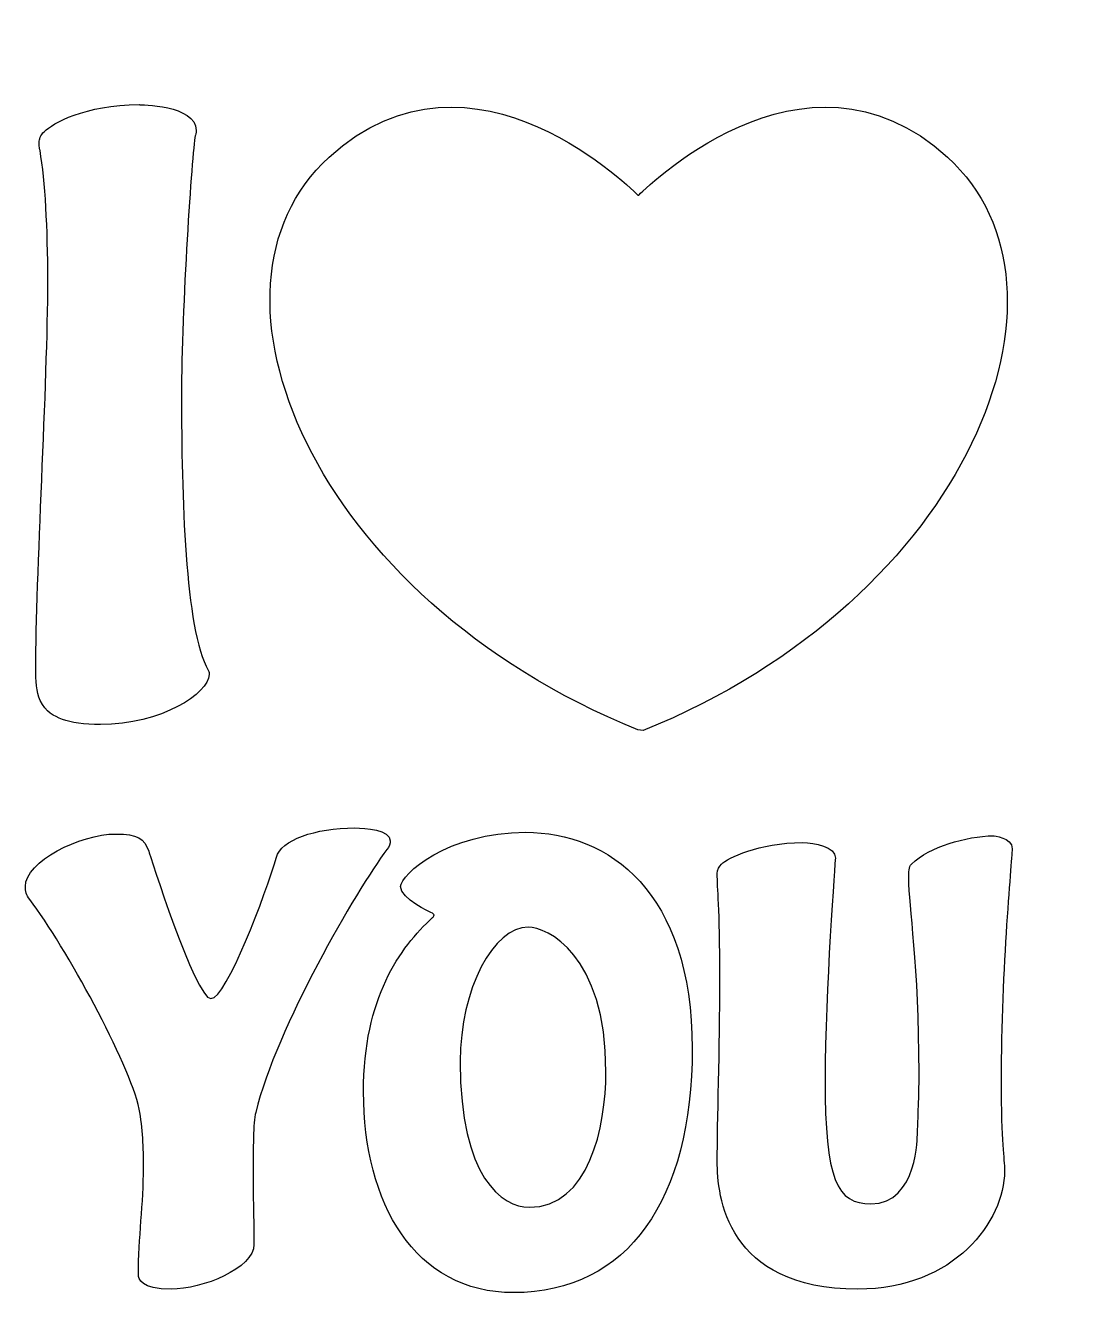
# Model space of a CAD drawing. Header units: centimetres. Extents: x -8.7 to 10.1, y -10.5 to 11.9.
import ezdxf

# ---------------------------------------------------------------- set-up
doc = ezdxf.new("R2010")
doc.units = ezdxf.units.CM
doc.header["$MEASUREMENT"] = 0
doc.layers.add('Layer 1', color=7, linetype='Continuous')

msp = doc.modelspace()

# ---------------------------------------------------------------- linework, layer by layer
at = {"layer": 'Layer 1'}
for points, knots in [([(2.11204, 8.86877), (2.11204, 8.86877), (2.0968, 8.86877), (2.0968, 8.86877), (2.0968, 8.86877), (2.0968, 8.86877), (-0.80528, 11.86213), (-3.34258, 9.53732), (-3.34258, 9.53732), (-5.88009, 7.22804), (-3.6618, 1.77302), (2.0968, -0.55159), (2.0968, -0.55159), (2.0968, -0.55159), (2.18811, -0.56686), (2.18811, -0.56686), (2.18811, -0.56686), (7.93145, 1.75817), (10.08894, 7.22803), (7.55164, 9.53731), (7.55164, 9.53731), (5.01412, 11.86213), (2.11204, 8.86877), (2.11204, 8.86877)], [0, 0, 0, 0, 0.14285714, 0.14285714, 0.14285714, 0.14285714, 0.28571429, 0.28571429, 0.28571429, 0.28571429, 0.42857143, 0.42857143, 0.42857143, 0.42857143, 0.57142857, 0.57142857, 0.57142857, 0.57142857, 0.71428571, 0.71428571, 0.71428571, 0.71428571, 1, 1, 1, 1]), ([(-8.43261, -0.03475), (-8.32627, -0.24745), (-8.18943, -0.30844), (-8.03753, -0.36902), (-8.03753, -0.36902), (-7.88566, -0.43003), (-7.65772, -0.46051), (-7.36901, -0.46051), (-7.36901, -0.46051), (-6.30541, -0.46051), (-5.45448, 0.08686), (-5.45448, 0.42111), (-5.45448, 0.42111), (-5.45448, 0.45119), (-5.45448, 0.46646), (-5.46975, 0.49694), (-5.46975, 0.49694), (-5.88007, 1.19597), (-5.94084, 3.61169), (-5.94084, 5.32879), (-5.94084, 5.32879), (-5.94084, 6.86329), (-5.75846, 9.62861), (-5.69766, 9.91735), (-5.69766, 9.91735), (-5.69766, 9.91735), (-5.68242, 9.97812), (-5.68242, 10.00842), (-5.68242, 10.00842), (-5.68246, 10.46426), (-6.68523, 10.46426), (-6.68523, 10.46426), (-6.68523, 10.46426), (-7.64252, 10.46426), (-8.21994, 10.12998), (-8.35657, 9.99314), (-8.35657, 9.99314), (-8.43261, 9.91731), (-8.44785, 9.85651), (-8.44785, 9.79571), (-8.44785, 9.79571), (-8.44785, 9.71967), (-8.43261, 9.65887), (-8.43261, 9.65887), (-8.43261, 9.65887), (-8.34151, 9.11192), (-8.29577, 8.2914), (-8.29577, 7.36443), (-8.29577, 7.36443), (-8.29577, 5.57151), (-8.50865, 2.07716), (-8.50865, 0.52741), (-8.50865, 0.52741), (-8.50866, 0.31474), (-8.49342, 0.11691), (-8.43261, -0.03475)], [0, 0, 0, 0, 0.06666667, 0.06666667, 0.06666667, 0.06666667, 0.13333333, 0.13333333, 0.13333333, 0.13333333, 0.2, 0.2, 0.2, 0.2, 0.26666667, 0.26666667, 0.26666667, 0.26666667, 0.33333333, 0.33333333, 0.33333333, 0.33333333, 0.4, 0.4, 0.4, 0.4, 0.46666667, 0.46666667, 0.46666667, 0.46666667, 0.53333333, 0.53333333, 0.53333333, 0.53333333, 0.6, 0.6, 0.6, 0.6, 0.66666667, 0.66666667, 0.66666667, 0.66666667, 0.73333333, 0.73333333, 0.73333333, 0.73333333, 0.8, 0.8, 0.8, 0.8, 0.86666667, 0.86666667, 0.86666667, 0.86666667, 1, 1, 1, 1]), ([(-6.68523, -7.23695), (-6.62446, -7.57125), (-6.6094, -7.92074), (-6.6094, -8.27028), (-6.6094, -8.27028), (-6.6094, -8.89303), (-6.7005, -9.51583), (-6.7005, -10.1543), (-6.7005, -10.1543), (-6.7005, -10.2301), (-6.65497, -10.41232), (-6.12305, -10.41232), (-6.12305, -10.41232), (-5.5761, -10.41232), (-4.66459, -10.04796), (-4.66459, -9.62259), (-4.66459, -9.62259), (-4.66459, -9.25781), (-4.67962, -8.89303), (-4.67962, -8.39185), (-4.67962, -8.39185), (-4.67962, -7.93597), (-4.67962, -7.48012), (-4.63409, -7.29756), (-4.63409, -7.29756), (-4.26952, -5.79356), (-2.85641, -3.37741), (-2.32452, -2.66354), (-2.32452, -2.66354), (-2.27896, -2.61779), (-2.26372, -2.5572), (-2.26372, -2.51143), (-2.26372, -2.51143), (-2.26372, -2.314), (-2.70454, -2.28352), (-2.88671, -2.28352), (-2.88671, -2.28352), (-3.58574, -2.28352), (-4.19349, -2.49619), (-4.26953, -2.80038), (-4.26953, -2.80038), (-4.4517, -3.43842), (-5.15075, -5.29193), (-5.42422, -5.29193), (-5.42422, -5.29193), (-5.69769, -5.29193), (-6.51811, -2.69404), (-6.51811, -2.69404), (-6.51811, -2.69404), (-6.59415, -2.4661), (-6.71573, -2.38985), (-7.09556, -2.38985), (-7.09556, -2.38985), (-7.7338, -2.38989), (-8.69106, -2.87625), (-8.69106, -3.31686), (-8.69106, -3.31686), (-8.69106, -3.39269), (-8.67579, -3.46894), (-8.61499, -3.54477), (-8.61499, -3.54477), (-7.97676, -4.38024), (-6.86763, -6.41634), (-6.68523, -7.23695)], [0, 0, 0, 0, 0.05882353, 0.05882353, 0.05882353, 0.05882353, 0.11764706, 0.11764706, 0.11764706, 0.11764706, 0.17647059, 0.17647059, 0.17647059, 0.17647059, 0.23529412, 0.23529412, 0.23529412, 0.23529412, 0.29411765, 0.29411765, 0.29411765, 0.29411765, 0.35294118, 0.35294118, 0.35294118, 0.35294118, 0.41176471, 0.41176471, 0.41176471, 0.41176471, 0.47058824, 0.47058824, 0.47058824, 0.47058824, 0.52941176, 0.52941176, 0.52941176, 0.52941176, 0.58823529, 0.58823529, 0.58823529, 0.58823529, 0.64705882, 0.64705882, 0.64705882, 0.64705882, 0.70588235, 0.70588235, 0.70588235, 0.70588235, 0.76470588, 0.76470588, 0.76470588, 0.76470588, 0.82352941, 0.82352941, 0.82352941, 0.82352941, 0.88235294, 0.88235294, 0.88235294, 0.88235294, 1, 1, 1, 1]), ([(-1.51934, -3.86378), (-2.09679, -4.39549), (-2.73481, -5.27671), (-2.73481, -6.93321), (-2.73481, -6.93321), (-2.73481, -8.89303), (-1.83835, -10.47331), (-0.09096, -10.47331), (-0.09096, -10.47331), (1.92969, -10.47331), (3.05409, -8.81723), (3.05409, -6.17317), (3.05409, -6.17317), (3.05409, -3.40796), (1.58039, -2.35984), (0.12171, -2.35984), (0.12171, -2.35984), (-1.2609, -2.35984), (-2.08153, -3.10422), (-2.08153, -3.31689), (-2.08153, -3.31689), (-2.08153, -3.52956), (-1.54964, -3.77277), (-1.54964, -3.77277), (-1.54964, -3.77277), (-1.4433, -3.80321), (-1.51934, -3.86378), (-1.51934, -3.86378)], [0, 0, 0, 0, 0.125, 0.125, 0.125, 0.125, 0.25, 0.25, 0.25, 0.25, 0.375, 0.375, 0.375, 0.375, 0.5, 0.5, 0.5, 0.5, 0.625, 0.625, 0.625, 0.625, 0.75, 0.75, 0.75, 0.75, 1, 1, 1, 1]), ([(6.91338, -2.92199), (6.86782, -2.96734), (6.86782, -3.05841), (6.86782, -3.18001), (6.86782, -3.18001), (6.86782, -3.65113), (7.05022, -4.6844), (7.05022, -6.5989), (7.05022, -6.5989), (7.05022, -6.9332), (7.03495, -7.28232), (7.01971, -7.67755), (7.01971, -7.67755), (7.01971, -7.67755), (7.03495, -8.90834), (6.19929, -8.90834), (6.19929, -8.90834), (5.60678, -8.90834), (5.39392, -8.49824), (5.39392, -6.70526), (5.39392, -6.70526), (5.39392, -5.1856), (5.57632, -2.81525), (5.57632, -2.81525), (5.57632, -2.81525), (5.57632, -2.61784), (5.21175, -2.54199), (4.99908, -2.54199), (4.99908, -2.54199), (4.22401, -2.54199), (3.67706, -2.81525), (3.57073, -2.92201), (3.57073, -2.92201), (3.5252, -2.96736), (3.49469, -3.01311), (3.49469, -3.08894), (3.49469, -3.08894), (3.49469, -3.36263), (3.54044, -3.63591), (3.54044, -4.94245), (3.54044, -4.94245), (3.54044, -6.17319), (3.49469, -7.49541), (3.49469, -8.16396), (3.49469, -8.16396), (3.49469, -8.75623), (3.64677, -10.41236), (5.9714, -10.41236), (5.9714, -10.41236), (7.67323, -10.41236), (8.55445, -9.21213), (8.55445, -8.33088), (8.55445, -8.33088), (8.55445, -8.0877), (8.49365, -7.87503), (8.49365, -6.72055), (8.49365, -6.72055), (8.49365, -4.82129), (8.69108, -2.69412), (8.69108, -2.64835), (8.69108, -2.64835), (8.69108, -2.45092), (8.35681, -2.42044), (8.35681, -2.42044), (8.35681, -2.42044), (7.87064, -2.43563), (7.24765, -2.60256), (6.91338, -2.92199)], [0, 0, 0, 0, 0.05555556, 0.05555556, 0.05555556, 0.05555556, 0.11111111, 0.11111111, 0.11111111, 0.11111111, 0.16666667, 0.16666667, 0.16666667, 0.16666667, 0.22222222, 0.22222222, 0.22222222, 0.22222222, 0.27777778, 0.27777778, 0.27777778, 0.27777778, 0.33333333, 0.33333333, 0.33333333, 0.33333333, 0.38888889, 0.38888889, 0.38888889, 0.38888889, 0.44444444, 0.44444444, 0.44444444, 0.44444444, 0.5, 0.5, 0.5, 0.5, 0.55555556, 0.55555556, 0.55555556, 0.55555556, 0.61111111, 0.61111111, 0.61111111, 0.61111111, 0.66666667, 0.66666667, 0.66666667, 0.66666667, 0.72222222, 0.72222222, 0.72222222, 0.72222222, 0.77777778, 0.77777778, 0.77777778, 0.77777778, 0.83333333, 0.83333333, 0.83333333, 0.83333333, 0.88888889, 0.88888889, 0.88888889, 0.88888889, 1, 1, 1, 1]), ([(0.16724, -4.03115), (0.48625, -4.03115), (1.53482, -4.50182), (1.53482, -6.58366), (1.53482, -6.58366), (1.53482, -7.556), (1.23084, -8.96888), (0.18251, -8.96888), (0.18251, -8.96888), (-0.28861, -8.96888), (-1.03296, -8.45241), (-1.03296, -6.40107), (-1.03296, -6.40107), (-1.03301, -5.10975), (-0.4405, -4.03115), (0.16724, -4.03115)], [0, 0, 0, 0, 0.2, 0.2, 0.2, 0.2, 0.4, 0.4, 0.4, 0.4, 0.6, 0.6, 0.6, 0.6, 1, 1, 1, 1])]:
    msp.add_open_spline(points, degree=3, knots=knots, dxfattribs=at)

doc.saveas('drawing.dxf')
